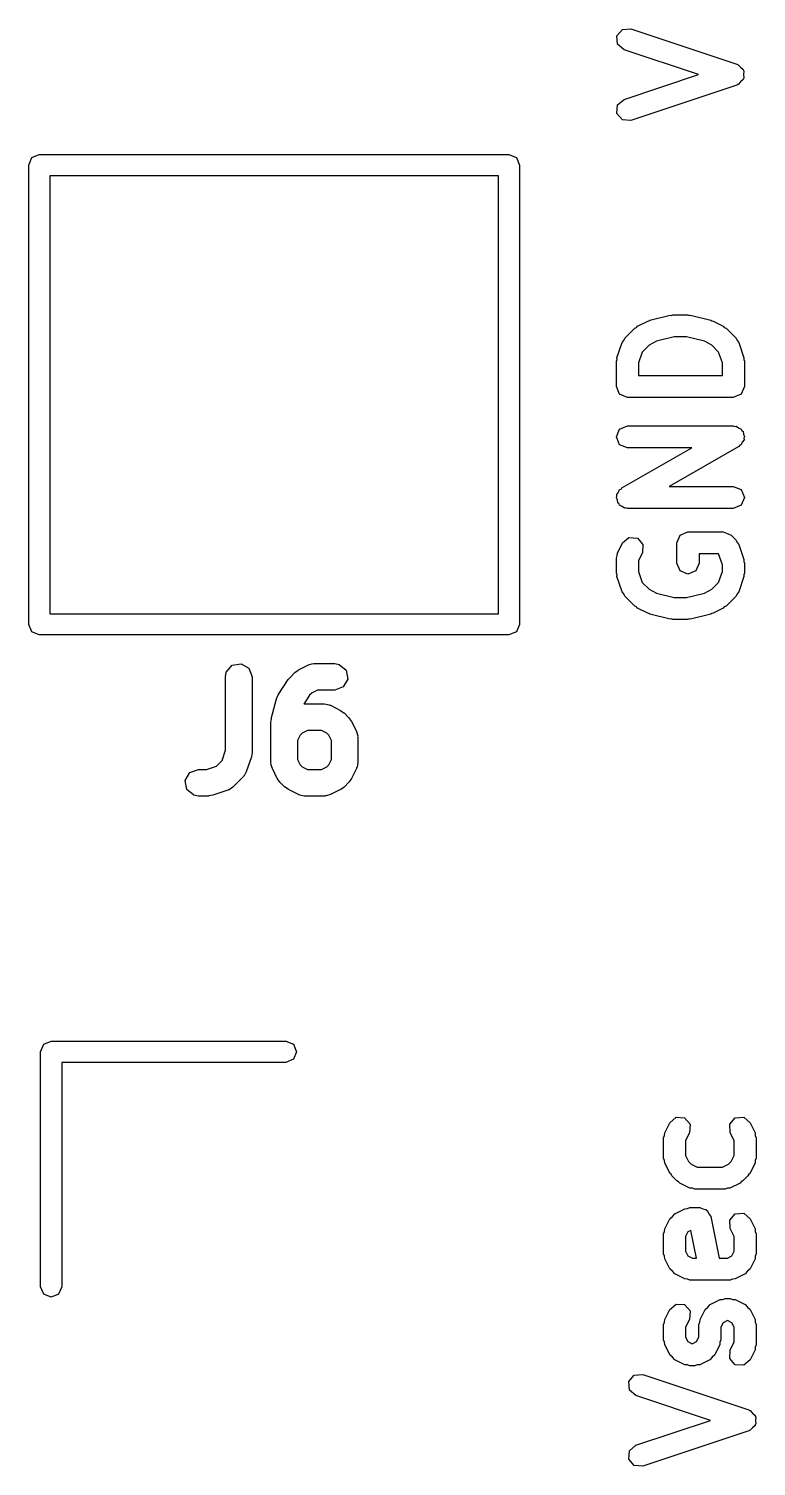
# Model space of a CAD drawing. Extents: x 83 to 117, y -104 to -70.4.
# Drawn here: x 112.51 to 116.63, y -86.72 to -78.58 of the extents above; entities that cross this region are included whole.
import ezdxf

# ---------------------------------------------------------------- set-up
doc = ezdxf.new("R2010")
doc.units = 0
doc.layers.add('BLACK', color=7, linetype='CONTINUOUS')

msp = doc.modelspace()

# ---------------------------------------------------------------- linework, layer by layer
at = {"layer": 'BLACK', "linetype": 'CONTINUOUS'}
for p, q in [((115.845, -78.6174), (115.876, -78.5812)), ((115.848, -78.6651), (115.845, -78.6174)), ((115.876, -78.5812), (115.924, -78.5778)), ((115.924, -78.5778), (116.524, -78.7778)), ((115.885, -78.6964), (115.848, -78.6651)), ((116.307, -78.8371), (115.885, -78.6964)), ((116.524, -78.7778), (116.528, -78.7809)), ((116.528, -78.7809), (116.532, -78.7812)), ((116.532, -78.7812), (116.545, -78.7962)), ((115.885, -78.9778), (116.307, -78.8371)), ((116.545, -78.7962), (116.56, -78.8092)), ((116.56, -78.8092), (116.561, -78.8139)), ((116.561, -78.8604), (116.56, -78.8651)), ((116.561, -78.8139), (116.564, -78.8174)), ((116.564, -78.8569), (116.561, -78.8604)), ((116.564, -78.8174), (116.562, -78.8371)), ((116.562, -78.8371), (116.564, -78.8569)), ((116.524, -78.8964), (115.924, -79.0964)), ((116.528, -78.8934), (116.524, -78.8964)), ((116.532, -78.893), (116.528, -78.8934)), ((116.545, -78.8781), (116.532, -78.893)), ((116.56, -78.8651), (116.545, -78.8781)), ((115.845, -79.0569), (115.848, -79.0092)), ((115.848, -79.0092), (115.885, -78.9778)), ((115.876, -79.093), (115.845, -79.0569)), ((115.924, -79.0964), (115.876, -79.093)), ((112.513, -79.35), (112.53, -79.3076)), ((112.513, -81.95), (112.513, -79.35)), ((112.53, -79.3076), (112.573, -79.29)), ((112.573, -79.29), (115.233, -79.29)), ((115.233, -79.29), (115.275, -79.3076)), ((115.275, -79.3076), (115.293, -79.35)), ((115.293, -79.35), (115.293, -81.95)), ((112.633, -79.41), (112.633, -81.89)), ((115.173, -79.41), (112.633, -79.41)), ((115.173, -81.89), (115.173, -79.41)), ((115.962, -80.2612), (116.019, -80.2327)), ((116.019, -80.2327), (116.026, -80.2322)), ((116.026, -80.2322), (116.032, -80.2279)), ((116.032, -80.2279), (116.146, -80.1994)), ((116.146, -80.1994), (116.154, -80.2005)), ((116.154, -80.2005), (116.161, -80.1975)), ((116.161, -80.1975), (116.247, -80.1975)), ((116.247, -80.1975), (116.254, -80.2005)), ((116.254, -80.2005), (116.262, -80.1994)), ((116.262, -80.1994), (116.377, -80.2279)), ((116.377, -80.2279), (116.382, -80.2322)), ((116.382, -80.2322), (116.389, -80.2327)), ((116.389, -80.2327), (116.447, -80.2612)), ((115.889, -80.3301), (115.946, -80.2729)), ((115.946, -80.2729), (115.955, -80.269)), ((115.955, -80.269), (115.962, -80.2612)), ((116.169, -80.3225), (116.069, -80.3475)), ((116.239, -80.3225), (116.169, -80.3225)), ((116.34, -80.3475), (116.239, -80.3225)), ((116.447, -80.2612), (116.453, -80.269)), ((116.453, -80.269), (116.463, -80.2729)), ((116.463, -80.2729), (116.52, -80.3301)), ((115.845, -80.4402), (115.874, -80.3545)), ((115.874, -80.3545), (115.883, -80.3435)), ((115.883, -80.3435), (115.889, -80.3301)), ((115.987, -80.408), (115.967, -80.4701)), ((116.027, -80.3685), (115.987, -80.408)), ((116.069, -80.3475), (116.027, -80.3685)), ((116.382, -80.3685), (116.34, -80.3475)), ((116.421, -80.408), (116.382, -80.3685)), ((116.442, -80.4701), (116.421, -80.408)), ((116.52, -80.3301), (116.525, -80.3435)), ((116.525, -80.3435), (116.535, -80.3545)), ((116.535, -80.3545), (116.564, -80.4402)), ((115.842, -80.46), (115.846, -80.4505)), ((115.842, -80.6029), (115.842, -80.46)), ((115.846, -80.4505), (115.845, -80.4402)), ((115.967, -80.4701), (115.967, -80.5404)), ((116.442, -80.5404), (116.442, -80.4701)), ((116.564, -80.4402), (116.563, -80.4505)), ((116.563, -80.4505), (116.567, -80.46)), ((116.567, -80.46), (116.567, -80.6029)), ((115.967, -80.5404), (116.442, -80.5404)), ((115.86, -80.6471), (115.842, -80.6029)), ((115.904, -80.6654), (115.86, -80.6471)), ((116.548, -80.6471), (116.504, -80.6654)), ((116.567, -80.6029), (116.548, -80.6471)), ((116.504, -80.6654), (115.904, -80.6654)), ((115.842, -80.8886), (115.86, -80.8444)), ((115.86, -80.9328), (115.842, -80.8886)), ((115.86, -80.8444), (115.904, -80.8261)), ((115.904, -80.8261), (116.504, -80.8261)), ((116.504, -80.8261), (116.512, -80.8294)), ((116.512, -80.8294), (116.521, -80.8283)), ((116.521, -80.8283), (116.534, -80.8382)), ((116.534, -80.8382), (116.548, -80.8444)), ((116.548, -80.8444), (116.552, -80.8523)), ((116.552, -80.8523), (116.559, -80.8576)), ((116.559, -80.8576), (116.561, -80.8736)), ((116.561, -80.8736), (116.567, -80.8886)), ((116.567, -80.8886), (116.563, -80.8965)), ((116.563, -80.8965), (116.565, -80.905)), ((115.904, -80.9511), (115.86, -80.9328)), ((115.873, -81.1772), (116.269, -80.9511)), ((116.269, -80.9511), (115.904, -80.9511)), ((116.535, -80.9428), (116.14, -81.1689)), ((116.541, -80.936), (116.535, -80.9428)), ((116.548, -80.9328), (116.541, -80.936)), ((116.555, -80.9178), (116.548, -80.9328)), ((116.565, -80.905), (116.555, -80.9178)), ((115.844, -81.215), (115.854, -81.2022)), ((115.845, -81.2235), (115.844, -81.215)), ((115.854, -81.2022), (115.86, -81.1872)), ((115.86, -81.1872), (115.868, -81.1839)), ((115.868, -81.1839), (115.873, -81.1772)), ((116.14, -81.1689), (116.504, -81.1689)), ((116.504, -81.1689), (116.548, -81.1872)), ((116.548, -81.1872), (116.567, -81.2314)), ((115.842, -81.2314), (115.845, -81.2235)), ((115.848, -81.2464), (115.842, -81.2314)), ((115.85, -81.2624), (115.848, -81.2464)), ((115.857, -81.2677), (115.85, -81.2624)), ((115.86, -81.2756), (115.857, -81.2677)), ((115.875, -81.2818), (115.86, -81.2756)), ((115.888, -81.2917), (115.875, -81.2818)), ((115.896, -81.2906), (115.888, -81.2917)), ((115.904, -81.2939), (115.896, -81.2906)), ((116.504, -81.2939), (115.904, -81.2939)), ((116.548, -81.2756), (116.504, -81.2939)), ((116.567, -81.2314), (116.548, -81.2756)), ((115.877, -81.4892), (115.913, -81.4578)), ((115.913, -81.4578), (115.961, -81.4612)), ((115.961, -81.4612), (115.992, -81.4974)), ((116.185, -81.4886), (116.203, -81.4444)), ((116.203, -81.4444), (116.247, -81.4261)), ((116.247, -81.4261), (116.447, -81.4261)), ((116.447, -81.4261), (116.465, -81.4337)), ((116.465, -81.4337), (116.491, -81.4444)), ((116.491, -81.4444), (116.52, -81.4729)), ((115.847, -81.5608), (115.848, -81.5463)), ((115.848, -81.5463), (115.877, -81.4892)), ((115.989, -81.5451), (115.967, -81.589)), ((115.992, -81.4974), (115.989, -81.5451)), ((116.185, -81.6029), (116.185, -81.4886)), ((116.52, -81.4729), (116.525, -81.4864)), ((116.525, -81.4864), (116.535, -81.4974)), ((116.535, -81.4974), (116.564, -81.5831)), ((115.842, -81.5743), (115.847, -81.5608)), ((115.842, -81.66), (115.842, -81.5743)), ((115.967, -81.589), (115.967, -81.6499)), ((116.203, -81.6471), (116.185, -81.6029)), ((116.31, -81.6029), (116.291, -81.6471)), ((116.421, -81.5511), (116.31, -81.5511)), ((116.31, -81.5511), (116.31, -81.6029)), ((116.442, -81.613), (116.421, -81.5511)), ((116.442, -81.6499), (116.442, -81.613)), ((116.564, -81.5831), (116.563, -81.5934)), ((116.563, -81.5934), (116.567, -81.6029)), ((116.567, -81.6029), (116.567, -81.66)), ((115.846, -81.6695), (115.842, -81.66)), ((115.845, -81.6798), (115.846, -81.6695)), ((115.874, -81.7655), (115.845, -81.6798)), ((115.967, -81.6499), (115.987, -81.712)), ((116.247, -81.6654), (116.203, -81.6471)), ((116.291, -81.6471), (116.247, -81.6654)), ((116.421, -81.712), (116.442, -81.6499)), ((116.564, -81.6798), (116.535, -81.7655)), ((116.567, -81.66), (116.563, -81.6695)), ((116.563, -81.6695), (116.564, -81.6798)), ((115.883, -81.7765), (115.874, -81.7655)), ((115.889, -81.7899), (115.883, -81.7765)), ((115.946, -81.8471), (115.889, -81.7899)), ((115.987, -81.712), (116.027, -81.7515)), ((116.027, -81.7515), (116.069, -81.7725)), ((116.069, -81.7725), (116.169, -81.7975)), ((116.239, -81.7975), (116.34, -81.7725)), ((116.34, -81.7725), (116.382, -81.7515)), ((116.382, -81.7515), (116.421, -81.712)), ((116.52, -81.7899), (116.463, -81.8471)), ((116.525, -81.7765), (116.52, -81.7899)), ((116.535, -81.7655), (116.525, -81.7765)), ((115.955, -81.851), (115.946, -81.8471)), ((115.962, -81.8588), (115.955, -81.851)), ((116.019, -81.8873), (115.962, -81.8588)), ((116.169, -81.7975), (116.239, -81.7975)), ((116.447, -81.8588), (116.389, -81.8873)), ((116.453, -81.851), (116.447, -81.8588)), ((116.463, -81.8471), (116.453, -81.851)), ((112.53, -81.9924), (112.513, -81.95)), ((112.633, -81.89), (115.173, -81.89)), ((115.293, -81.95), (115.275, -81.9924)), ((116.026, -81.8878), (116.019, -81.8873)), ((116.032, -81.8921), (116.026, -81.8878)), ((116.146, -81.9206), (116.032, -81.8921)), ((116.154, -81.9195), (116.146, -81.9206)), ((116.161, -81.9225), (116.154, -81.9195)), ((116.247, -81.9225), (116.161, -81.9225)), ((116.254, -81.9195), (116.247, -81.9225)), ((116.262, -81.9206), (116.254, -81.9195)), ((116.377, -81.8921), (116.262, -81.9206)), ((116.382, -81.8878), (116.377, -81.8921)), ((116.389, -81.8873), (116.382, -81.8878)), ((112.573, -82.01), (112.53, -81.9924)), ((115.233, -82.01), (112.573, -82.01)), ((115.275, -81.9924), (115.233, -82.01)), ((113.632, -82.2211), (113.665, -82.1818)), ((113.665, -82.1818), (113.716, -82.1729)), ((113.716, -82.1729), (113.76, -82.1985)), ((113.76, -82.1985), (113.778, -82.2467)), ((114.041, -82.2082), (114.098, -82.1797)), ((114.098, -82.1797), (114.123, -82.1722)), ((114.123, -82.1722), (114.127, -82.1733)), ((114.127, -82.1733), (114.131, -82.1717)), ((114.131, -82.1717), (114.246, -82.1717)), ((114.246, -82.1717), (114.271, -82.1763)), ((114.271, -82.1763), (114.311, -82.2092)), ((113.628, -82.2467), (113.632, -82.2211)), ((113.628, -82.6631), (113.628, -82.2467)), ((113.778, -82.2467), (113.778, -82.6753)), ((113.926, -82.348), (113.983, -82.2623)), ((113.983, -82.2623), (113.991, -82.254)), ((113.991, -82.254), (113.993, -82.2509)), ((113.993, -82.2509), (114.021, -82.2223)), ((114.021, -82.2223), (114.04, -82.2094)), ((114.04, -82.2094), (114.041, -82.2082)), ((114.32, -82.2598), (114.294, -82.3042)), ((114.311, -82.2092), (114.32, -82.2598)), ((113.916, -82.3714), (113.926, -82.3484)), ((113.926, -82.3484), (113.926, -82.348)), ((114.104, -82.3517), (114.071, -82.4016)), ((114.119, -82.337), (114.104, -82.3517)), ((114.149, -82.3217), (114.119, -82.337)), ((114.246, -82.3217), (114.149, -82.3217)), ((114.294, -82.3042), (114.246, -82.3217)), ((113.887, -82.4857), (113.916, -82.3714)), ((114.071, -82.4016), (114.074, -82.4003)), ((114.074, -82.4003), (114.189, -82.4003)), ((114.189, -82.4003), (114.214, -82.4048)), ((114.214, -82.4048), (114.218, -82.4077)), ((114.218, -82.4077), (114.222, -82.4082)), ((114.222, -82.4082), (114.279, -82.4368)), ((114.279, -82.4368), (114.297, -82.4502)), ((113.885, -82.5039), (113.888, -82.4891)), ((113.885, -82.7325), (113.885, -82.5039)), ((113.888, -82.4891), (113.887, -82.4857)), ((114.297, -82.4502), (114.299, -82.4509)), ((114.299, -82.4509), (114.327, -82.4794)), ((114.327, -82.4794), (114.34, -82.4978)), ((114.34, -82.4978), (114.341, -82.4989)), ((114.341, -82.4989), (114.37, -82.5561)), ((114.05, -82.5769), (114.035, -82.6073)), ((114.062, -82.5655), (114.05, -82.5769)), ((114.092, -82.5503), (114.062, -82.5655)), ((114.171, -82.5503), (114.092, -82.5503)), ((114.201, -82.5655), (114.171, -82.5503)), ((114.213, -82.5769), (114.201, -82.5655)), ((114.228, -82.6073), (114.213, -82.5769)), ((114.37, -82.5561), (114.377, -82.581)), ((114.377, -82.581), (114.376, -82.5854)), ((114.376, -82.5854), (114.378, -82.5896)), ((114.378, -82.5896), (114.378, -82.7325)), ((113.609, -82.7205), (113.628, -82.6631)), ((113.778, -82.6753), (113.774, -82.6974)), ((114.035, -82.6073), (114.035, -82.7148)), ((114.228, -82.7148), (114.228, -82.6073)), ((113.519, -82.7717), (113.577, -82.7526)), ((113.577, -82.7526), (113.609, -82.7205)), ((113.774, -82.699), (113.745, -82.7847)), ((113.774, -82.6974), (113.774, -82.699)), ((113.887, -82.7367), (113.885, -82.7325)), ((113.885, -82.741), (113.887, -82.7367)), ((113.893, -82.766), (113.885, -82.741)), ((113.921, -82.8231), (113.893, -82.766)), ((114.035, -82.7148), (114.05, -82.7452)), ((114.05, -82.7452), (114.062, -82.7565)), ((114.062, -82.7565), (114.092, -82.7717)), ((114.171, -82.7717), (114.201, -82.7565)), ((114.201, -82.7565), (114.213, -82.7452)), ((114.213, -82.7452), (114.228, -82.7148)), ((114.37, -82.766), (114.341, -82.8231)), ((114.373, -82.7581), (114.37, -82.7615)), ((114.37, -82.7615), (114.37, -82.766)), ((114.378, -82.7325), (114.373, -82.7581)), ((113.4, -82.8337), (113.426, -82.7893)), ((113.409, -82.8842), (113.4, -82.8337)), ((113.426, -82.7893), (113.474, -82.7717)), ((113.474, -82.7717), (113.519, -82.7717)), ((113.727, -82.8141), (113.67, -82.8712)), ((113.729, -82.81), (113.727, -82.8141)), ((113.733, -82.8077), (113.729, -82.81)), ((113.745, -82.7847), (113.733, -82.8077)), ((113.923, -82.8243), (113.921, -82.8231)), ((113.936, -82.8426), (113.923, -82.8243)), ((113.964, -82.8712), (113.936, -82.8426)), ((114.092, -82.7717), (114.171, -82.7717)), ((114.327, -82.8426), (114.299, -82.8712)), ((114.328, -82.8411), (114.327, -82.8426)), ((114.341, -82.8231), (114.328, -82.8411)), ((113.449, -82.9172), (113.409, -82.8842)), ((113.474, -82.9217), (113.449, -82.9172)), ((113.531, -82.9217), (113.474, -82.9217)), ((113.533, -82.9212), (113.531, -82.9217)), ((113.555, -82.9179), (113.533, -82.9212)), ((113.641, -82.8893), (113.555, -82.9179)), ((113.644, -82.8865), (113.641, -82.8893)), ((113.649, -82.8861), (113.644, -82.8865)), ((113.67, -82.8712), (113.649, -82.8861)), ((113.966, -82.8719), (113.964, -82.8712)), ((113.984, -82.8853), (113.966, -82.8719)), ((114.041, -82.9138), (113.984, -82.8853)), ((114.045, -82.9143), (114.041, -82.9138)), ((114.049, -82.9172), (114.045, -82.9143)), ((114.074, -82.9217), (114.049, -82.9172)), ((114.189, -82.9217), (114.074, -82.9217)), ((114.193, -82.9202), (114.189, -82.9217)), ((114.197, -82.9213), (114.193, -82.9202)), ((114.222, -82.9138), (114.197, -82.9213)), ((114.279, -82.8853), (114.222, -82.9138)), ((114.28, -82.8841), (114.279, -82.8853)), ((114.299, -82.8712), (114.28, -82.8841)), ((112.598, -84.3276), (112.64, -84.31)), ((112.64, -84.31), (113.97, -84.31)), ((113.97, -84.31), (114.012, -84.3276)), ((112.58, -84.37), (112.598, -84.3276)), ((112.58, -85.7), (112.58, -84.37)), ((114.012, -84.3276), (114.03, -84.37)), ((114.03, -84.37), (114.012, -84.4124)), ((113.97, -84.43), (112.7, -84.43)), ((112.7, -84.43), (112.7, -85.7)), ((114.012, -84.4124), (113.97, -84.43)), ((116.116, -84.8292), (116.144, -84.772)), ((116.144, -84.772), (116.18, -84.7407)), ((116.18, -84.7407), (116.228, -84.7441)), ((116.228, -84.7441), (116.259, -84.7802)), ((116.259, -84.7802), (116.256, -84.828)), ((116.484, -84.7802), (116.515, -84.7441)), ((116.487, -84.828), (116.484, -84.7802)), ((116.515, -84.7441), (116.563, -84.7407)), ((116.563, -84.7407), (116.599, -84.772)), ((116.599, -84.772), (116.627, -84.8292)), ((116.109, -84.8571), (116.114, -84.8437)), ((116.109, -84.9714), (116.109, -84.8571)), ((116.114, -84.8437), (116.116, -84.8292)), ((116.256, -84.828), (116.234, -84.8719)), ((116.234, -84.8719), (116.234, -84.9567)), ((116.509, -84.8719), (116.487, -84.828)), ((116.509, -84.9567), (116.509, -84.8719)), ((116.627, -84.8292), (116.628, -84.8437)), ((116.628, -84.8437), (116.634, -84.8571)), ((116.634, -84.8571), (116.634, -84.9714)), ((116.234, -84.9567), (116.251, -84.9915)), ((116.491, -84.9915), (116.509, -84.9567)), ((116.114, -84.9849), (116.109, -84.9714)), ((116.116, -84.9994), (116.114, -84.9849)), ((116.144, -85.0565), (116.116, -84.9994)), ((116.251, -84.9915), (116.266, -85.0058)), ((116.266, -85.0058), (116.3, -85.0232)), ((116.3, -85.0232), (116.442, -85.0232)), ((116.442, -85.0232), (116.477, -85.0058)), ((116.477, -85.0058), (116.491, -84.9915)), ((116.627, -84.9994), (116.599, -85.0565)), ((116.628, -84.9849), (116.627, -84.9994)), ((116.634, -84.9714), (116.628, -84.9849)), ((116.152, -85.0633), (116.144, -85.0565)), ((116.156, -85.0728), (116.152, -85.0633)), ((116.184, -85.1013), (116.156, -85.0728)), ((116.194, -85.1053), (116.184, -85.1013)), ((116.201, -85.113), (116.194, -85.1053)), ((116.258, -85.1416), (116.201, -85.113)), ((116.542, -85.113), (116.485, -85.1416)), ((116.549, -85.1053), (116.542, -85.113)), ((116.558, -85.1013), (116.549, -85.1053)), ((116.587, -85.0728), (116.558, -85.1013)), ((116.591, -85.0633), (116.587, -85.0728)), ((116.599, -85.0565), (116.591, -85.0633)), ((116.272, -85.1426), (116.258, -85.1416)), ((116.286, -85.1482), (116.272, -85.1426)), ((116.457, -85.1482), (116.286, -85.1482)), ((116.471, -85.1426), (116.457, -85.1482)), ((116.485, -85.1416), (116.471, -85.1426)), ((116.159, -85.3019), (116.172, -85.287)), ((116.172, -85.287), (116.229, -85.2584)), ((116.229, -85.2584), (116.244, -85.2574)), ((116.244, -85.2574), (116.257, -85.2518)), ((116.257, -85.2518), (116.314, -85.2518)), ((116.314, -85.2518), (116.331, -85.2587)), ((116.331, -85.2587), (116.349, -85.2623)), ((116.349, -85.2623), (116.353, -85.2676)), ((116.353, -85.2676), (116.358, -85.2701)), ((116.358, -85.2701), (116.365, -85.2869)), ((116.365, -85.2869), (116.376, -85.302)), ((116.484, -85.3231), (116.515, -85.287)), ((116.515, -85.287), (116.563, -85.2836)), ((116.563, -85.2836), (116.599, -85.3149)), ((116.114, -85.3866), (116.116, -85.372)), ((116.116, -85.372), (116.144, -85.3149)), ((116.144, -85.3149), (116.159, -85.3019)), ((116.376, -85.302), (116.423, -85.5375)), ((116.487, -85.3708), (116.484, -85.3231)), ((116.509, -85.4148), (116.487, -85.3708)), ((116.599, -85.3149), (116.627, -85.3721)), ((116.627, -85.3721), (116.628, -85.3866)), ((116.109, -85.4), (116.114, -85.3866)), ((116.109, -85.5143), (116.109, -85.4)), ((116.247, -85.3894), (116.234, -85.4148)), ((116.234, -85.4148), (116.234, -85.4995)), ((116.264, -85.3808), (116.247, -85.3894)), ((116.295, -85.5375), (116.264, -85.3808)), ((116.509, -85.4995), (116.509, -85.4148)), ((116.628, -85.3866), (116.634, -85.4)), ((116.634, -85.4), (116.634, -85.5143)), ((116.114, -85.5277), (116.109, -85.5143)), ((116.116, -85.5422), (116.114, -85.5277)), ((116.234, -85.4995), (116.247, -85.5248)), ((116.247, -85.5248), (116.272, -85.5375)), ((116.471, -85.5375), (116.496, -85.5248)), ((116.496, -85.5248), (116.509, -85.4995)), ((116.628, -85.5277), (116.627, -85.5422)), ((116.634, -85.5143), (116.628, -85.5277)), ((116.144, -85.5994), (116.116, -85.5422)), ((116.159, -85.6124), (116.144, -85.5994)), ((116.172, -85.6273), (116.159, -85.6124)), ((116.272, -85.5375), (116.295, -85.5375)), ((116.423, -85.5375), (116.471, -85.5375)), ((116.584, -85.6124), (116.571, -85.6273)), ((116.599, -85.5994), (116.584, -85.6124)), ((116.627, -85.5422), (116.599, -85.5994)), ((116.229, -85.6559), (116.172, -85.6273)), ((116.244, -85.6569), (116.229, -85.6559)), ((116.257, -85.6625), (116.244, -85.6569)), ((116.486, -85.6625), (116.257, -85.6625)), ((116.499, -85.6569), (116.486, -85.6625)), ((116.514, -85.6559), (116.499, -85.6569)), ((116.571, -85.6273), (116.514, -85.6559)), ((112.598, -85.7424), (112.58, -85.7)), ((112.64, -85.76), (112.598, -85.7424)), ((112.682, -85.7424), (112.64, -85.76)), ((112.7, -85.7), (112.682, -85.7424)), ((116.372, -85.8012), (116.429, -85.7727)), ((116.429, -85.7727), (116.444, -85.7716)), ((116.444, -85.7716), (116.457, -85.7661)), ((116.457, -85.7661), (116.486, -85.7661)), ((116.486, -85.7661), (116.499, -85.7716)), ((116.499, -85.7716), (116.514, -85.7727)), ((116.514, -85.7727), (116.571, -85.8012)), ((116.116, -85.8863), (116.144, -85.8292)), ((116.144, -85.8292), (116.18, -85.7978)), ((116.18, -85.7978), (116.228, -85.8012)), ((116.228, -85.8012), (116.259, -85.8374)), ((116.259, -85.8374), (116.256, -85.8851)), ((116.316, -85.8863), (116.344, -85.8292)), ((116.344, -85.8292), (116.359, -85.8162)), ((116.359, -85.8162), (116.372, -85.8012)), ((116.571, -85.8012), (116.584, -85.8162)), ((116.584, -85.8162), (116.599, -85.8292)), ((116.599, -85.8292), (116.627, -85.8863)), ((116.109, -85.9143), (116.114, -85.9008)), ((116.109, -86), (116.109, -85.9143)), ((116.114, -85.9008), (116.116, -85.8863)), ((116.256, -85.8851), (116.234, -85.929)), ((116.234, -85.929), (116.234, -85.9852)), ((116.309, -85.9143), (116.314, -85.9008)), ((116.309, -85.9852), (116.309, -85.9143)), ((116.314, -85.9008), (116.316, -85.8863)), ((116.447, -85.9037), (116.434, -85.929)), ((116.434, -85.929), (116.434, -86)), ((116.471, -85.8913), (116.447, -85.9037)), ((116.496, -85.9037), (116.471, -85.8913)), ((116.509, -85.929), (116.496, -85.9037)), ((116.509, -86.0138), (116.509, -85.929)), ((116.627, -85.8863), (116.628, -85.9008)), ((116.628, -85.9008), (116.634, -85.9143)), ((116.634, -85.9143), (116.634, -86.0286)), ((116.114, -86.0134), (116.109, -86)), ((116.116, -86.028), (116.114, -86.0134)), ((116.234, -85.9852), (116.247, -86.0106)), ((116.247, -86.0106), (116.271, -86.023)), ((116.271, -86.023), (116.296, -86.0106)), ((116.296, -86.0106), (116.309, -85.9852)), ((116.428, -86.0134), (116.427, -86.028)), ((116.434, -86), (116.428, -86.0134)), ((116.487, -86.0578), (116.509, -86.0138)), ((116.144, -86.0851), (116.116, -86.028)), ((116.159, -86.0981), (116.144, -86.0851)), ((116.172, -86.113), (116.159, -86.0981)), ((116.384, -86.0981), (116.371, -86.113)), ((116.399, -86.0851), (116.384, -86.0981)), ((116.427, -86.028), (116.399, -86.0851)), ((116.484, -86.1055), (116.487, -86.0578)), ((116.515, -86.1416), (116.484, -86.1055)), ((116.627, -86.0565), (116.599, -86.1137)), ((116.628, -86.042), (116.627, -86.0565)), ((116.634, -86.0286), (116.628, -86.042)), ((116.229, -86.1416), (116.172, -86.113)), ((116.244, -86.1426), (116.229, -86.1416)), ((116.257, -86.1482), (116.244, -86.1426)), ((116.286, -86.1482), (116.257, -86.1482)), ((116.299, -86.1426), (116.286, -86.1482)), ((116.314, -86.1416), (116.299, -86.1426)), ((116.371, -86.113), (116.314, -86.1416)), ((116.563, -86.145), (116.515, -86.1416)), ((116.599, -86.1137), (116.563, -86.145)), ((115.912, -86.2374), (115.943, -86.2012)), ((115.916, -86.2851), (115.912, -86.2374)), ((115.943, -86.2012), (115.991, -86.1978)), ((115.991, -86.1978), (116.591, -86.3978)), ((115.952, -86.3164), (115.916, -86.2851)), ((116.374, -86.4571), (115.952, -86.3164)), ((116.591, -86.3978), (116.595, -86.4009)), ((116.595, -86.4009), (116.599, -86.4012)), ((116.599, -86.4012), (116.612, -86.4162)), ((116.612, -86.4162), (116.627, -86.4292)), ((116.627, -86.4292), (116.628, -86.4338)), ((115.952, -86.5978), (116.374, -86.4571)), ((116.599, -86.513), (116.595, -86.5134)), ((116.612, -86.4981), (116.599, -86.513)), ((116.627, -86.4851), (116.612, -86.4981)), ((116.628, -86.4804), (116.627, -86.4851)), ((116.628, -86.4338), (116.631, -86.4374)), ((116.631, -86.4769), (116.628, -86.4804)), ((116.631, -86.4374), (116.629, -86.4571)), ((116.629, -86.4571), (116.631, -86.4769)), ((116.591, -86.5164), (115.991, -86.7164)), ((116.595, -86.5134), (116.591, -86.5164)), ((115.912, -86.6769), (115.916, -86.6292)), ((115.916, -86.6292), (115.952, -86.5978)), ((115.943, -86.713), (115.912, -86.6769)), ((115.991, -86.7164), (115.943, -86.713))]:
    msp.add_line(p, q, dxfattribs=at)

doc.saveas('drawing.dxf')
